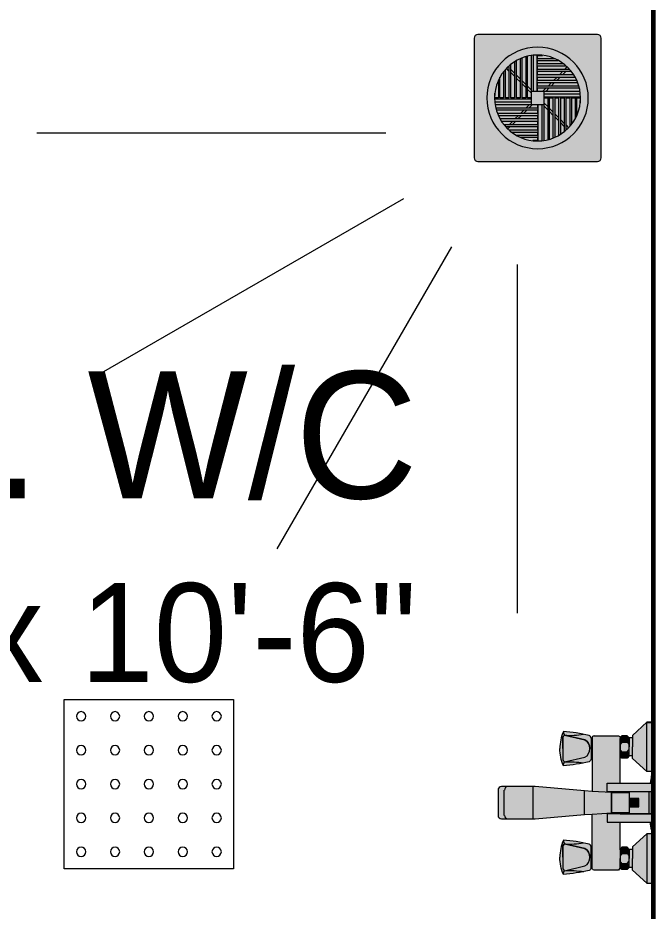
# Model space of a CAD drawing. Header units: feet. Extents: x 109753 to 150441, y 47761 to 75080.
# Drawn here: x 126800.03 to 126830.03, y 51316.98 to 51359.17 of the extents above; entities that cross this region are included whole.
import ezdxf

# ---------------------------------------------------------------- set-up
doc = ezdxf.new("R2010")
doc.units = ezdxf.units.FT
doc.header["$LTSCALE"] = 50
doc.header["$MEASUREMENT"] = 0
for name, color, linetype, lineweight in [('A-Furniture', 175, 'Continuous', 0), ('HATCH', 9, 'Continuous', 9), ('TEXT', 181, 'Continuous', 13), ('WALL', 1, 'Continuous', 60)]:
    doc.layers.add(name, color=color, linetype=linetype, lineweight=lineweight)
doc.layers.add('WC-OUTL', color=7, linetype='Continuous')
doc.styles.add('GL_Imperial', font='GOTHIC.TTF', dxfattribs={"height": 8})

# ---------------------------------------------------------------- blocks, each defined once
blk = doc.blocks.new('A$C5DD272C8')
at = {"lineweight": 0, "ltscale": 0.1}
blk.add_lwpolyline([(-100, 0), (100, 0), (100, 200), (-100, 200)], close=True, dxfattribs=at)
for centre in [(-80, 180), (-40, 180), (0, 180), (40, 180), (80, 180), (-80, 140), (-40, 140), (0, 140), (40, 140), (80, 140), (-80, 100), (-40, 100), (0, 100), (40, 100), (80, 100), (-80, 60), (-40, 60), (0, 60), (40, 60), (80, 60), (-80, 20), (-40, 20), (0, 20), (40, 20), (80, 20)]:
    blk.add_circle(centre, 5.516740148887038, dxfattribs=at)
blk = doc.blocks.new('*U868')
at = {"true_color": 0xffffff}
h = blk.add_hatch(color=7, dxfattribs=at)
h.dxf.hatch_style = 1
edge = h.paths.add_edge_path()
edge.add_arc((0.01500000000000412, 0.1787308047617842), 0.003999999999997783, 360, 450.0000000000255)
edge.add_line((0.01500000000000234, 0.1827308047617819), (-0.01500000000000057, 0.1827308047617819))
edge.add_arc((-0.01500000000000057, 0.1787308047617806), 0.004000000000001336, 89.99999999999999, 180)
edge.add_line((-0.0190000000000019, 0.1787308047617806), (-0.0190000000000019, 0.1717308047617827))
edge.add_line((-0.0190000000000019, 0.1717308047617827), (-0.01900000000000191, 0.138730804761785))
edge.add_line((-0.0190000000000019, 0.138730804761785), (-0.01399999999999935, 0.08073080476178518))
edge.add_line((-0.01399999999999935, 0.08073080476178518), (-0.01342927500625635, 0.07159920486187588))
edge.add_line((-0.01342927500625635, 0.07159920486187588), (-0.05226877448781053, 0.07159920486187588))
edge.add_line((-0.05226877448781053, 0.07159920486187588), (-0.05226877448781053, 0.07279920486187663))
edge.add_arc((-0.0526529850141273, 0.07695183644082348), 0.004170367700694897, 275.2860811276989, 335.1491048087267)
edge.add_arc((-0.2501090043728595, 0.1211980554366115), 0.2064304347192625, 347.1247052044846, 355.6663316093172)
edge.add_arc((-0.06577499855420044, 0.05284069863779806), 0.0569734820121592, 67.82246160016628, 88.68627154926153)
edge.add_arc((-0.06316255042141883, 0.05284069863781227), 0.05697348201214574, 91.31372845074412, 112.1775383998374)
edge.add_arc((0.1211714553972492, 0.1211980554365866), 0.2064304347192682, 184.3336683906758, 192.875294795509)
edge.add_arc((-0.07628456396149552, 0.0769518364408235), 0.00417036770069449, 204.8508951913279, 264.7139188723255)
edge.add_line((-0.07666877448781051, 0.07279920486187665), (-0.07666877448781051, 0.07159920486187589))
edge.add_arc((-0.07720448877352659, 0.06939920486187391), 0.002264285714288061, 76.31445317470578, 179.9999999999101)
edge.add_line((-0.07946877448781109, 0.06939920486187746), (-0.07946877448781109, 0.04039920486187755))
edge.add_line((-0.07946877448781109, 0.04039920486187754), (-0.07646877448781098, 0.0383992048618751))
edge.add_line((-0.07646877448781098, 0.03839920486187509), (-0.07906877448781202, 0.0363992048618762))
edge.add_line((-0.07906877448781202, 0.0363992048618762), (-0.07906877448781202, 0.03019920486187644))
edge.add_line((-0.07906877448781202, 0.03019920486187645), (-0.07646877448781098, 0.02799920486187803))
edge.add_line((-0.07646877448781098, 0.02799920486187803), (-0.07646877448781098, 0.02379920486187716))
edge.add_line((-0.07646877448781098, 0.02379920486187716), (-0.07946877448781109, 0.02379920486187716))
edge.add_line((-0.07946877448781109, 0.02379920486187716), (-0.09506877448781026, 0.006999204861877235))
edge.add_line((-0.09506877448781026, 0.006999204861877231), (-0.09506877448781026, -0.000400795138123286))
edge.add_line((-0.09506877448781026, -0.000400795138123286), (-0.03666877448781136, -0.0004007951381232932))
edge.add_line((-0.03666877448781136, -0.0004007951381232999), (-0.03666877448781136, 0.006999204861877217))
edge.add_line((-0.03666877448781136, 0.006999204861877217), (-0.05226877448781053, 0.02379920486187715))
edge.add_line((-0.05226877448781053, 0.02379920486187714), (-0.05526877448781065, 0.02379920486187714))
edge.add_line((-0.05526877448781065, 0.02379920486187714), (-0.05526877448781065, 0.02799920486187801))
edge.add_line((-0.05526877448781065, 0.02799920486187801), (-0.0526687744878096, 0.03019920486187644))
edge.add_line((-0.0526687744878096, 0.03019920486187644), (-0.0526687744878096, 0.0363992048618762))
edge.add_line((-0.0526687744878096, 0.0363992048618762), (-0.05526877448781065, 0.03839920486187509))
edge.add_line((-0.05526877448781065, 0.03839920486187509), (-0.02299999999999969, 0.03839920486187508))
edge.add_line((-0.02299999999999969, 0.03839920486187509), (-0.02299999999999969, 0.003135061508004355))
edge.add_line((-0.02299999999999969, 0.003135061508004355), (-0.03189999999999671, 0.001709094657176281))
edge.add_line((-0.03189999999999671, 0.00170909465717628), (-0.03190000000000026, 0))
edge.add_line((-0.03190000000000026, 0), (-0.02299999999999969, -1.089935651241215e-18))
edge.add_line((-0.02299999999999969, 0), (-0.02299999999999969, -0.0002691952382178897))
edge.add_line((-0.02299999999999969, -0.0002691952382178897), (-0.01300000000000168, -0.000269195238217891))
edge.add_line((-0.01300000000000168, -0.0002691952382178897), (-0.01300000000000168, 0))
edge.add_line((-0.01300000000000168, 0), (0.01300000000000168, -3.184081677783529e-18))
edge.add_line((0.01300000000000168, 0), (0.01300000000000168, -0.0002691952382178897))
edge.add_line((0.01300000000000168, -0.0002691952382178897), (0.02299999999999969, -0.000269195238217891))
edge.add_line((0.02299999999999969, -0.0002691952382178897), (0.02299999999999969, 0))
edge.add_line((0.02299999999999969, 0), (0.03190000000000026, -1.089935651241215e-18))
edge.add_line((0.03190000000000026, 0), (0.03190000000000026, 0.00170909465717628))
edge.add_line((0.03190000000000026, 0.00170909465717628), (0.02300000000000324, 0.003135061508004356))
edge.add_line((0.02300000000000324, 0.003135061508004355), (0.02299999999999969, 0.03839920486187509))
edge.add_line((0.02299999999999969, 0.03839920486187509), (0.05526877448781065, 0.03839920486187508))
edge.add_line((0.05526877448781065, 0.03839920486187509), (0.0526687744878096, 0.0363992048618762))
edge.add_line((0.0526687744878096, 0.0363992048618762), (0.0526687744878096, 0.03019920486187644))
edge.add_line((0.0526687744878096, 0.03019920486187644), (0.05526877448781065, 0.02799920486187801))
edge.add_line((0.05526877448781065, 0.02799920486187801), (0.05526877448781065, 0.02379920486187714))
edge.add_line((0.05526877448781065, 0.02379920486187714), (0.05226877448781053, 0.02379920486187714))
edge.add_line((0.05226877448781053, 0.02379920486187714), (0.03666877448781136, 0.006999204861877221))
edge.add_line((0.03666877448781136, 0.006999204861877217), (0.03666877448781136, -0.0004007951381232999))
edge.add_line((0.03666877448781136, -0.0004007951381232999), (0.09506877448781026, -0.0004007951381233071))
edge.add_line((0.09506877448781026, -0.0004007951381233138), (0.09506877448781026, 0.006999204861877203))
edge.add_line((0.09506877448781026, 0.006999204861877203), (0.07946877448781109, 0.02379920486187713))
edge.add_line((0.07946877448781109, 0.02379920486187713), (0.07646877448781098, 0.02379920486187713))
edge.add_line((0.07646877448781098, 0.02379920486187713), (0.07646877448781098, 0.027999204861878))
edge.add_line((0.07646877448781098, 0.027999204861878), (0.07906877448781202, 0.03019920486187642))
edge.add_line((0.07906877448781202, 0.03019920486187642), (0.07906877448781202, 0.03639920486187619))
edge.add_line((0.07906877448781202, 0.0363992048618762), (0.07646877448781098, 0.03839920486187509))
edge.add_line((0.07646877448781098, 0.03839920486187509), (0.07693122551218856, 0.03839920486187509))
edge.add_arc((0.07693122551218678, 0.04039920486187753), 0.002000000000002444, 270.0000000000509, 360)
edge.add_line((0.07893122551218923, 0.04039920486187753), (0.07893122551218923, 0.06939920486187745))
edge.add_arc((0.07666693979790473, 0.06939920486187388), 0.002264285714284497, 8.991362524503801e-11, 103.6855468252942)
edge.add_line((0.07613122551218865, 0.07159920486187586), (0.07613122551218865, 0.07279920486187662))
edge.add_arc((0.07574701498587544, 0.07695183644081992), 0.004170367700691032, 275.2860811276548, 335.1491048086073)
edge.add_arc((-0.1217090043728604, 0.1211980554366115), 0.2064304347192631, 347.1247052044815, 355.6663316093172)
edge.add_arc((0.06262500144579697, 0.0528406986378016), 0.05697348201215657, 67.82246160016332, 88.68627154925788)
edge.add_arc((0.06523744957858213, 0.05284069863780871), 0.05697348201214929, 91.31372845074408, 112.1775383998377)
edge.add_arc((0.2495714553972501, 0.1211980554365865), 0.2064304347192699, 184.3336683906757, 192.8752947955089)
edge.add_arc((0.05211543603850366, 0.07695183644082348), 0.00417036770069449, 204.8508951913279, 264.7139188723255)
edge.add_line((0.05173122551218867, 0.07279920486187663), (0.05173122551218867, 0.07159920486187588))
edge.add_line((0.05173122551218867, 0.07159920486187588), (0.01342927500625635, 0.07159920486187588))
edge.add_line((0.01342927500625635, 0.07159920486187588), (0.01399999999999935, 0.08073080476178518))
edge.add_line((0.01399999999999935, 0.08073080476178518), (0.01900000000000191, 0.138730804761785))
edge.add_line((0.0190000000000019, 0.138730804761785), (0.01900000000000191, 0.1717308047617827))
edge.add_line((0.0190000000000019, 0.1717308047617827), (0.0190000000000019, 0.1787308047617842))
h = blk.add_hatch(color=7, dxfattribs=at)
h.dxf.hatch_style = 1
h.paths.add_polyline_path([(-0.0190000000000019, 0.1417308047617851), (-0.0190000000000019, 0.1717308047617827), (-0.0190000000000019, 0.1787308047617806, -0.4142135623730951), (-0.01500000000000057, 0.1827308047617819), (0.01500000000000234, 0.1827308047617819, -0.4142135623730951), (0.0190000000000019, 0.1787308047617824), (0.0190000000000019, 0.1717308047617827), (0.0190000000000019, 0.1417308047617851)])
h = blk.add_hatch(color=7, dxfattribs=at)
h.dxf.hatch_style = 1
h.paths.add_polyline_path([(-0.04426877448781674, 0.1055992048618783, 0.1670183476526997), (-0.04866877448781182, 0.1041992048618781, 0.2568567655477818), (-0.0526687744878096, 0.1063992048618765), (-0.06446877448781052, 0.1063992048618765), (-0.07626877448781144, 0.1063992048618765, 0.2568567655478579), (-0.08026877448780922, 0.1041992048618781, 0.1670183476530517), (-0.08466877448780963, 0.1055992048618748, -0.09128786579812366), (-0.06446877448781052, 0.1097992048618757, -0.0912878657980792)])
h = blk.add_hatch(color=7, dxfattribs=at)
h.dxf.hatch_style = 1
h.paths.add_polyline_path([(-0.08148009717399823, 0.08188046880097304, -0.02900765583086687), (-0.08466877448780963, 0.1055992048618748, -0.1670183476530432), (-0.08026877448780922, 0.104199204861878, -0.05964251493586554)])
h = blk.add_hatch(color=7, dxfattribs=at)
h.dxf.hatch_style = 1
h.paths.add_polyline_path([(-0.04866877448781182, 0.104199204861878, -0.1670183476530478), (-0.0442687744878078, 0.1055992048618749, -0.02900765583087022), (-0.04745745180162247, 0.08188046880097039, -0.05964251493587269)])
h = blk.add_hatch(color=7, dxfattribs=at)
h.dxf.hatch_style = 1
h.paths.add_polyline_path([(0.05213122551218741, 0.1063992048618765, 0.2568567655478596), (0.04813122551218996, 0.1041992048618781, 0.1670183476530388), (0.04373122551218972, 0.1055992048618749, -0.09128786579812215), (0.0639312255121886, 0.1097992048618757, -0.09128786579812354), (0.08413122551219138, 0.1055992048618748, 0.1670183476530452), (0.07973122551218736, 0.104199204861878, 0.2568567655478489), (0.07573122551218975, 0.1063992048618765), (0.06393122551218866, 0.1063992048618765)])
h = blk.add_hatch(color=7, dxfattribs=at)
h.dxf.hatch_style = 1
h.paths.add_polyline_path([(0.04691990282600095, 0.081880468800973, -0.02900765583086692), (0.04373122551218955, 0.1055992048618748, -0.1670183476530409), (0.04813122551218996, 0.1041992048618782, -0.05964251493586611)])
h = blk.add_hatch(color=7, dxfattribs=at)
h.dxf.hatch_style = 1
h.paths.add_polyline_path([(0.07973122551218736, 0.104199204861878, -0.1670183476530474), (0.08413122551219138, 0.1055992048618749, -0.02900765583087022), (0.08094254819837671, 0.08188046880097037, -0.0596425149358727)])
h = blk.add_hatch(color=7, dxfattribs=at)
h.dxf.hatch_style = 1
h.paths.add_polyline_path([(-0.01342927500625635, 0.07159920486187588), (-0.01399999999999935, 0.08073080476178518), (0.01399999999999935, 0.08073080476178518), (0.01342927500625635, 0.07159920486187588), (0.01200000000000045, 0.0487308047617816), (-0.0119999999999969, 0.0487308047617816)])
h = blk.add_hatch(color=7, dxfattribs=at)
h.dxf.hatch_style = 1
h.paths.add_polyline_path([(-0.01342927500625635, 0.07159920486187588), (-0.0119999999999969, 0.04873080476178163), (-0.0119999999999969, 0.03839920486187509), (-0.01300000000000168, 0.03839920486187509), (-0.01300000000000168, 0.05373080476178416), (-0.02299999999999969, 0.05373080476178416), (-0.02299999999999969, 0.03839920486187509), (-0.05566877448780971, 0.03839920486187509), (-0.06586877448780726, 0.03839920486187509), (-0.07386877448780993, 0.03839920486187509), (-0.07646877448781098, 0.03839920486187509), (-0.07946877448781109, 0.04039920486187755), (-0.07946877448781109, 0.06939920486187645, -0.4860352724833427), (-0.07666877448781051, 0.07159920486187589), (-0.05226877448781053, 0.07159920486187588)])
h = blk.add_hatch(color=7, dxfattribs=at)
h.dxf.hatch_style = 1
h.paths.add_polyline_path([(0.05173122551218867, 0.07159920486187588), (0.07613122551218865, 0.07159920486187586, -0.4860352724833402), (0.07893122551218923, 0.06939920486187642), (0.07893122551218923, 0.04039920486187575, -0.4142135623730951), (0.07693122551218856, 0.03839920486187509), (0.07593122551218912, 0.03839920486187509), (0.06586877448781081, 0.03839920486187509), (0.05786877448781169, 0.03839920486187509), (0.05526877448781065, 0.03839920486187509), (0.02299999999999969, 0.03839920486187509), (0.02299999999999969, 0.05373080476178416), (0.01300000000000168, 0.05373080476178416), (0.01299999999999812, 0.03839920486187509), (0.01200000000000045, 0.03839920486187509), (0.01200000000000045, 0.04873080476178156), (0.01342927500625635, 0.07159920486187588)])
h = blk.add_hatch(color=7, dxfattribs=at)
h.dxf.hatch_style = 1
h.paths.add_polyline_path([(-0.01300000000000168, 0.004609094657176627), (-0.01300000000000168, 0.001709094657179833), (-0.01300000000000168, -0.0002691952382178897), (-0.02299999999999969, -0.0002691952382178897), (-0.02299999999999969, 0), (-0.02299999999999969, 0.003135061508004355), (-0.02299999999999969, 0.03839920486187509), (-0.02299999999999969, 0.05373080476178416), (-0.01300000000000168, 0.05373080476178416), (-0.01300000000000168, 0.03839920486187509)])
h = blk.add_hatch(color=7, dxfattribs=at)
h.dxf.hatch_style = 1
h.paths.add_polyline_path([(0.02300000000000324, 0.003135061508004355), (0.02299999999999969, -0.0002691952382178897), (0.01300000000000168, -0.0002691952382178897), (0.01300000000000168, 0), (0.01299999999999812, 0.004609094657176627), (0.01299999999999812, 0.03839920486187509), (0.01300000000000168, 0.05373080476178416), (0.02299999999999969, 0.05373080476178416), (0.02299999999999969, 0.03839920486187509)])
h = blk.add_hatch(color=7, dxfattribs=at)
h.dxf.hatch_style = 1
h.paths.add_polyline_path([(-0.07166877448780795, 0.03019920486187645), (-0.07386877448780993, 0.02799920486187803), (-0.07646877448781098, 0.02799920486187803), (-0.07906877448781202, 0.03019920486187645), (-0.07906877448781202, 0.0363992048618762), (-0.07646877448781098, 0.03839920486187509), (-0.07386877448780993, 0.03839920486187509), (-0.07166877448780795, 0.0363992048618762)])
h = blk.add_hatch(color=7, dxfattribs=at)
h.dxf.hatch_style = 1
h.paths.add_polyline_path([(-0.06006877448781012, 0.0363992048618762), (-0.05786877448781169, 0.03839920486187509), (-0.05526877448781065, 0.03839920486187509), (-0.0526687744878096, 0.0363992048618762), (-0.0526687744878096, 0.03019920486187644), (-0.05526877448781065, 0.02799920486187801), (-0.05786877448781169, 0.02799920486187801), (-0.06006877448781012, 0.03019920486187644)])
h = blk.add_hatch(color=7, dxfattribs=at)
h.dxf.hatch_style = 1
h.paths.add_polyline_path([(0.0526687744878096, 0.0363992048618762), (0.05526877448781065, 0.03839920486187509), (0.05786877448781169, 0.03839920486187509), (0.06006877448781367, 0.0363992048618762), (0.06006877448781367, 0.03019920486187644), (0.05786877448781169, 0.02799920486187801), (0.05526877448781065, 0.02799920486187801), (0.0526687744878096, 0.03019920486187644)])
h = blk.add_hatch(color=7, dxfattribs=at)
h.dxf.hatch_style = 1
h.paths.add_polyline_path([(0.0716687744878115, 0.0363992048618762), (0.07386877448780993, 0.03839920486187509), (0.07646877448781098, 0.03839920486187509), (0.07906877448781202, 0.0363992048618762), (0.07906877448781202, 0.03019920486187642), (0.07646877448781098, 0.027999204861878), (0.07386877448780993, 0.027999204861878), (0.0716687744878115, 0.03019920486187642)])
h = blk.add_hatch(color=7, dxfattribs=at)
h.dxf.hatch_style = 1
h.paths.add_polyline_path([(-0.06586877448780726, 0.02379920486187714), (-0.05526877448781065, 0.02379920486187714), (-0.05226877448781053, 0.02379920486187714), (-0.03666877448781136, 0.006999204861877217), (-0.09506877448781026, 0.006999204861877231), (-0.07946877448781109, 0.02379920486187716), (-0.07646877448781098, 0.02379920486187716)])
h = blk.add_hatch(color=7, dxfattribs=at)
h.dxf.hatch_style = 1
h.paths.add_polyline_path([(0.004999999999999005, 0.0277308047617808), (0.004999999999999005, 0.01659920486187616), (-0.004999999999999005, 0.01659920486187616), (-0.004999999999999005, 0.0277308047617808)])
h = blk.add_hatch(color=7, dxfattribs=at)
h.dxf.hatch_style = 1
h.paths.add_polyline_path([(0.03666877448781136, 0.006999204861877217), (0.05226877448781053, 0.02379920486187714), (0.05526877448781065, 0.02379920486187714), (0.06586877448781081, 0.02379920486187714), (0.07646877448781098, 0.02379920486187713), (0.07946877448781109, 0.02379920486187713), (0.09506877448781026, 0.006999204861877203)])
h = blk.add_hatch(color=7, dxfattribs=at)
h.dxf.hatch_style = 1
h.paths.add_polyline_path([(-0.02299999999999969, 0.001709094657179833), (-0.03189999999999671, 0.00170909465717628), (-0.02299999999999969, 0.003135061508004355)])
h = blk.add_hatch(color=7, dxfattribs=at)
h.dxf.hatch_style = 1
h.paths.add_polyline_path([(0.0129999999999999, 0.001709094657179833), (0, 0.00170909465717628), (-0.01300000000000168, 0.001709094657179833), (-0.01300000000000168, 0.004609094657176627), (0.01249999999999929, 0.004609094657176627), (0.01299999999999812, 0.004609094657176627)])
h = blk.add_hatch(color=7, dxfattribs=at)
h.dxf.hatch_style = 1
h.paths.add_polyline_path([(0.03190000000000026, 0.00170909465717628), (0.02300000000000146, 0.001709094657179833), (0.02300000000000324, 0.003135061508004355)])
at = {"color": 252, "lineweight": 5}
for p, q in [((0.01500000000000057, 0.175730804761784), (-0.01499999999999702, 0.175730804761784)), ((0.0190000000000019, 0.1417308047617851), (-0.0190000000000019, 0.1417308047617851)), ((-0.01399999999999935, 0.08073080476178518), (0.01399999999999935, 0.08073080476178518))]:
    blk.add_line(p, q, dxfattribs=at)
for p, q in [((-0.05226877448781053, 0.07159920486187588), (-0.01342927500625635, 0.07159920486187588)), ((0.05173122551218867, 0.07159920486187588), (0.01342927500625635, 0.07159920486187588)), ((-0.01300000000000168, 0.03839920486187509), (-0.0119999999999969, 0.03839920486187509)), ((0.01300000000000168, 0.03839920486187509), (0.01200000000000045, 0.03839920486187509))]:
    blk.add_line(p, q)
for points in [[(0.01342927500625635, 0.07159920486187588), (0.01399999999999935, 0.08073080476178518), (0.0190000000000019, 0.138730804761785), (0.0190000000000019, 0.1717308047617827), (0.0190000000000019, 0.1787308047617842, 0.4142135623730951), (0.01500000000000057, 0.1827308047617819), (-0.01499999999999702, 0.1827308047617819, 0.4142135623730951), (-0.0190000000000019, 0.1787308047617842)], [(-0.07666877448781051, 0.07279920486187665, -0.2673087120694622), (-0.08006877448780969, 0.0751992048618746, -0.03728714214834581), (-0.08466877448780963, 0.1055992048618748, -0.09128786579812315), (-0.06446877448781052, 0.1097992048618757, -2.642579898536293)], [(-0.05226877448781053, 0.07279920486187663, 0.2673087120694622), (-0.04886877448781135, 0.07519920486187459, 0.03728714214834581), (-0.04426877448780786, 0.1055992048618748, 0.09128786579812315), (-0.06446877448781052, 0.1097992048618757, 2.642579898536293)], [(0.05173122551218867, 0.07279920486187663, -0.2673087120694622), (0.04833122551218949, 0.07519920486187459, -0.03728714214834581), (0.04373122551218955, 0.1055992048618748, -0.09128786579812315), (0.06393122551218866, 0.1097992048618757, -2.642579898536293)], [(0.07613122551218865, 0.07279920486187662, 0.2673087120694622), (0.07953122551218783, 0.07519920486187458, 0.03728714214834581), (0.08413122551219132, 0.1055992048618748, 0.09128786579812315), (0.06393122551218866, 0.1097992048618757, 2.642579898536293)], [(-0.07646877448781098, 0.03839920486187509), (-0.07946877448781109, 0.04039920486187754), (-0.07946877448781109, 0.06939920486187746, -0.4860352724832037), (-0.07666877448781051, 0.07159920486187589)], [(0.07893122551218923, 0.06939920486187744), (0.07893122551218923, 0.04039920486187753, -0.4142135623730951), (0.07693122551219034, 0.03839920486187509), (0.07593122551218912, 0.03839920486187509)], [(0.07893122551218923, 0.06939920486187744, 0.4860352724832037), (0.07613122551218865, 0.07159920486187586)]]:
    blk.add_lwpolyline(points, format="xyb")
for points in [[(-0.0190000000000019, 0.1787308047617842), (-0.0190000000000019, 0.1717308047617827), (-0.0190000000000019, 0.138730804761785), (-0.01399999999999935, 0.08073080476178518), (-0.01342927500625635, 0.07159920486187588)], [(0.07593122551218912, 0.07159920486187586), (0.07613122551218865, 0.07159920486187586)], [(-0.07646877448781098, 0.02799920486187803), (-0.07906877448781202, 0.03019920486187645), (-0.07906877448781202, 0.0363992048618762), (-0.07646877448781098, 0.03839920486187509)], [(-0.05566877448780971, 0.03839920486187509), (-0.02299999999999969, 0.03839920486187509)], [(-0.05526877448781065, 0.02799920486187801), (-0.0526687744878096, 0.03019920486187644), (-0.0526687744878096, 0.0363992048618762), (-0.05526877448781065, 0.03839920486187509)], [(-0.02299999999999969, 0.03839920486187509), (-0.02299999999999969, 0.003135061508004355)], [(-0.01300000000000168, 0.004609094657176627), (-0.01300000000000168, 0.03839920486187509)], [(-0.004999999999999005, 0.0277308047617808), (-0.0119999999999969, 0.0277308047617808), (-0.0119999999999969, 0.03839920486187509)], [(0.01200000000000045, 0.03839920486187509), (0.01200000000000045, 0.0277308047617808), (0.004999999999999005, 0.0277308047617808)], [(0.01299999999999812, 0.004609094657176627), (0.01299999999999812, 0.03839920486187509)], [(0.02299999999999969, 0.03839920486187509), (0.02300000000000324, 0.003135061508004355)], [(0.02299999999999969, 0.03839920486187509), (0.05526877448781065, 0.03839920486187509)], [(0.05526877448781065, 0.02799920486187801), (0.0526687744878096, 0.03019920486187644), (0.0526687744878096, 0.0363992048618762), (0.05526877448781065, 0.03839920486187509)], [(0.05526877448781065, 0.03839920486187509), (0.06586877448781081, 0.03839920486187509)], [(0.07646877448781098, 0.03839920486187509), (0.06586877448781081, 0.03839920486187509)], [(0.07646877448781098, 0.027999204861878), (0.07906877448781202, 0.03019920486187642), (0.07906877448781202, 0.0363992048618762), (0.07646877448781098, 0.03839920486187509)], [(-0.09506877448781026, 0.006999204861877231), (-0.07946877448781109, 0.02379920486187716), (-0.07646877448781098, 0.02379920486187716)], [(-0.07646877448781098, 0.02379920486187716), (-0.07646877448781098, 0.02799920486187803)], [(-0.05526877448781065, 0.02379920486187714), (-0.05526877448781065, 0.02799920486187801)], [(-0.03666877448781136, 0.006999204861877217), (-0.05226877448781053, 0.02379920486187714), (-0.05526877448781065, 0.02379920486187714)], [(0.03666877448781136, 0.006999204861877217), (0.05226877448781053, 0.02379920486187714), (0.05526877448781065, 0.02379920486187714)], [(0.05526877448781065, 0.02379920486187714), (0.05526877448781065, 0.02799920486187801)], [(0.07646877448781098, 0.02379920486187713), (0.07646877448781098, 0.027999204861878)], [(0.09506877448781026, 0.006999204861877203), (0.07946877448781109, 0.02379920486187713), (0.07646877448781098, 0.02379920486187713)], [(-0.09506877448781026, 0.006999204861877231), (-0.09506877448781026, -0.000400795138123286)], [(-0.09506877448781026, -0.000400795138123286), (-0.03666877448781136, -0.0004007951381232999), (-0.03666877448781136, 0.006999204861877217)], [(-0.03189999999999671, 0.00170909465717628), (-0.02299999999999969, 0.003135061508004355)], [(-0.03189999999999671, 0.00170909465717628), (-0.03190000000000026, 0)], [(-0.02299999999999969, 0), (-0.03189999999999671, 0)], [(-0.02299999999999969, 0), (-0.02299999999999969, -0.0002691952382178897), (-0.01300000000000168, -0.0002691952382178897)], [(-0.01300000000000168, -0.0002691952382178897), (-0.01300000000000168, 0)], [(0.01300000000000168, 0), (-0.01300000000000168, 0)], [(0.01300000000000168, 0.004609094657176627), (0.01249999999999929, 0.004609094657176627)], [(0.02299999999999969, 0), (0.02299999999999969, -0.0002691952382178897), (0.01300000000000168, -0.0002691952382178897)], [(0.01300000000000168, -0.0002691952382178897), (0.01300000000000168, 0)], [(0.03190000000000026, 0.00170909465717628), (0.02299999999999969, 0.003135061508004355)], [(0.03190000000000026, 0), (0.02299999999999969, 0)], [(0.03190000000000026, 0.00170909465717628), (0.03190000000000026, 0)], [(0.09506877448781026, -0.0004007951381233138), (0.03666877448781136, -0.0004007951381232999), (0.03666877448781136, 0.006999204861877217)]]:
    blk.add_lwpolyline(points)
for points in [[(-0.08466877448780963, 0.1055992048618748, -0.1670183476530441), (-0.08026877448780922, 0.1041992048618781, -0.05964251493586055), (-0.08148009717399773, 0.0818804688009749, 3.293794018614598)], [(-0.06446877448781052, 0.1063992048618765), (-0.07626877448781144, 0.1063992048618765, 0.2568567655478775), (-0.08026877448780922, 0.1041992048618781), (-0.07466877448780807, 0.08019920486187716, 0.295314248301508), (-0.06446877448781052, 0.07439920486187647, 0.6952223100311603)], [(-0.06446877448781052, 0.1063992048618765), (-0.0526687744878096, 0.1063992048618765, -0.2568567655478775), (-0.04866877448781182, 0.1041992048618781), (-0.05426877448780942, 0.08019920486187715, -0.295314248301508), (-0.06446877448781052, 0.07439920486187647, -0.6952223100311603)], [(-0.04426877448780786, 0.1055992048618748, 0.1670183476530441), (-0.04866877448781182, 0.1041992048618781, 0.05964251493586055), (-0.04745745180162331, 0.08188046880097488, -3.293794018614598)], [(0.04373122551218955, 0.1055992048618748, -0.1670183476530441), (0.04813122551218996, 0.1041992048618781, -0.05964251493586055), (0.04691990282600145, 0.08188046880097488, 3.293794018614598)], [(0.06393122551218866, 0.1063992048618765), (0.05213122551218774, 0.1063992048618765, 0.2568567655478775), (0.04813122551218996, 0.1041992048618781), (0.05373122551219112, 0.08019920486187715, 0.295314248301508), (0.06393122551218866, 0.07439920486187644, 0.6952223100311603)], [(0.06393122551218866, 0.1063992048618765), (0.07573122551218958, 0.1063992048618765, -0.2568567655478775), (0.07973122551218736, 0.104199204861878), (0.07413122551218976, 0.08019920486187714, -0.295314248301508), (0.06393122551218866, 0.07439920486187644, -0.6952223100311603)], [(0.08413122551219132, 0.1055992048618748, 0.1670183476530441), (0.07973122551218736, 0.104199204861878, 0.05964251493586055), (0.08094254819837587, 0.08188046880097487, -3.293794018614598)]]:
    blk.add_lwpolyline(points, format="xyb", dxfattribs=at)
at = {"ltscale": 0.1}
for points in [[(-0.04866877448781182, 0.1041992048618781, 0.2568567655478408), (-0.0526687744878096, 0.1063992048618765), (-0.06446877448781052, 0.1063992048618765), (-0.07626877448781144, 0.1063992048618765, 0.2568567655478583), (-0.08026877448780922, 0.1041992048618781), (-0.07466877448780807, 0.08019920486187716, 0.295314248301507), (-0.06446877448781052, 0.07439920486187647, 0.2953142483015088), (-0.05426877448780942, 0.08019920486187715)], [(0.07573122551218958, 0.1063992048618765), (0.06393122551218866, 0.1063992048618765), (0.05213122551218774, 0.1063992048618765, 0.2568567655478595), (0.04813122551218996, 0.1041992048618781), (0.05373122551219112, 0.08019920486187715, 0.2953142483015203), (0.06393122551218866, 0.07439920486187644, 0.2953142483014967), (0.07413122551218976, 0.08019920486187714), (0.07973122551218736, 0.104199204861878, 0.2568567655478567)]]:
    blk.add_lwpolyline(points, format="xyb", close=True, dxfattribs=at)
at = {"color": 252, "lineweight": 5}
for points in [[(-0.07666877448781051, 0.07159920486187589), (-0.07666877448781051, 0.07279920486187665)], [(-0.05226877448781053, 0.07279920486187663), (-0.05226877448781053, 0.07159920486187588)], [(0.05173122551218867, 0.07279920486187663), (0.05173122551218867, 0.07159920486187588)], [(0.07613122551218865, 0.07159920486187586), (0.07613122551218865, 0.07279920486187662)], [(-0.0119999999999969, 0.0487308047617816), (0.01200000000000045, 0.0487308047617816)], [(-0.07646877448781098, 0.02799920486187803), (-0.06586877448780726, 0.02799920486187801)], [(-0.07646877448781098, 0.02379920486187716), (-0.06586877448780726, 0.02379920486187714)], [(-0.05526877448781065, 0.02799920486187801), (-0.06586877448780726, 0.02799920486187801)], [(-0.05526877448781065, 0.02379920486187714), (-0.06586877448780726, 0.02379920486187714)], [(-0.004999999999999005, 0.02759920486187895), (-0.004999999999999005, 0.01659920486187616), (0.004999999999999005, 0.01659920486187616), (0.004999999999999005, 0.02759920486187895)], [(0.05526877448781065, 0.02799920486187801), (0.06586877448781081, 0.02799920486187801)], [(0.05526877448781065, 0.02379920486187714), (0.06586877448781081, 0.02379920486187714)], [(0.07646877448781098, 0.027999204861878), (0.06586877448781081, 0.02799920486187801)], [(0.07646877448781098, 0.02379920486187713), (0.06586877448781081, 0.02379920486187714)], [(-0.03666877448781136, 0.006999204861877217), (-0.09506877448781026, 0.006999204861877231)], [(-0.02299999999999969, 0.001709094657179833), (-0.03189999999999671, 0.00170909465717628)], [(0.01249999999999929, 0.004609094657176627), (-0.01300000000000168, 0.004609094657176627)], [(0, 0.00170909465717628), (-0.01300000000000168, 0.001709094657179833)], [(0, 0.00170909465717628), (0.01300000000000168, 0.001709094657179833)], [(0.02299999999999969, 0.001709094657179833), (0.03190000000000026, 0.00170909465717628)], [(0.03666877448781136, 0.006999204861877217), (0.09506877448781026, 0.006999204861877203)]]:
    blk.add_lwpolyline(points, dxfattribs=at)
at = {"color": 7}
for points in [[(-0.07666877448781051, 0.07279920486187665), (-0.05226877448781053, 0.07279920486187663)], [(-0.01342927500625635, 0.07159920486187588), (-0.0119999999999969, 0.0487308047617816)], [(0.01200000000000045, 0.0487308047617816), (0.01342927500625635, 0.07159920486187588)], [(0.07613122551218865, 0.07279920486187662), (0.05173122551218867, 0.07279920486187663)], [(-0.01300000000000168, 0.03839920486187509), (-0.01300000000000168, 0.05373080476178416), (-0.02299999999999969, 0.05373080476178416), (-0.02299999999999969, 0.03839920486187509)], [(0.01299999999999812, 0.03839920486187509), (0.01300000000000168, 0.05373080476178416), (0.02299999999999969, 0.05373080476178416), (0.02299999999999969, 0.03839920486187509)], [(-0.0119999999999969, 0.03839920486187509), (-0.0119999999999969, 0.0487308047617816)], [(0.01200000000000045, 0.0487308047617816), (0.01200000000000045, 0.03839920486187509)], [(-0.07646877448781098, 0.03839920486187509), (-0.06586877448780726, 0.03839920486187509)], [(-0.05526877448781065, 0.03839920486187509), (-0.06586877448780726, 0.03839920486187509)], [(0.05526877448781065, 0.03839920486187509), (0.07593122551218912, 0.03839920486187509)], [(0.004999999999999005, 0.0277308047617808), (-0.004999999999999005, 0.0277308047617808)], [(-0.02299999999999969, 0.003135061508004355), (-0.02299999999999969, 0)], [(-0.01300000000000168, 0), (-0.01300000000000168, 0.004609094657176627)], [(0.01300000000000168, 0), (0.01299999999999812, 0.004609094657176627)], [(0.02300000000000324, 0.003135061508004355), (0.02299999999999969, 0)]]:
    blk.add_lwpolyline(points, dxfattribs=at)
for points in [[(-0.07666877448781051, 0.07159920486187589), (-0.05226877448781053, 0.07159920486187588, 0.2988246865718702)], [(0.07613122551218865, 0.07159920486187586), (0.05173122551218867, 0.07159920486187588, -0.2988246865718702)]]:
    blk.add_lwpolyline(points, format="xyb", dxfattribs=at)
at = {"ltscale": 0.1}
for points in [[(0.01200000000000045, 0.0487308047617816), (-0.0119999999999969, 0.0487308047617816), (-0.0119999999999969, 0.03839920486187509), (-0.01300000000000168, 0.03839920486187509), (-0.01300000000000168, 0.004609094657176627), (-0.01300000000000168, 0.001709094657179833), (0, 0.00170909465717628), (0.0129999999999999, 0.001709094657179833), (0.01299999999999812, 0.004609094657176627), (0.01299999999999812, 0.03839920486187509), (0.01200000000000045, 0.03839920486187509)], [(-0.06586877448780726, 0.03839920486187509), (-0.07386877448780993, 0.03839920486187509), (-0.07166877448780795, 0.0363992048618762), (-0.07166877448780795, 0.03019920486187645), (-0.07386877448780993, 0.02799920486187803), (-0.06586877448780726, 0.02799920486187801), (-0.05786877448781169, 0.02799920486187801), (-0.06006877448781012, 0.03019920486187644), (-0.06006877448781012, 0.0363992048618762), (-0.05786877448781169, 0.03839920486187509)], [(0.06586877448781081, 0.03839920486187509), (0.05786877448781169, 0.03839920486187509), (0.06006877448781367, 0.0363992048618762), (0.06006877448781367, 0.03019920486187644), (0.05786877448781169, 0.02799920486187801), (0.06586877448781081, 0.02799920486187801), (0.07386877448780993, 0.027999204861878), (0.0716687744878115, 0.03019920486187642), (0.0716687744878115, 0.0363992048618762), (0.07386877448780993, 0.03839920486187509)], [(0.004999999999999005, 0.0277308047617808), (-0.004999999999999005, 0.0277308047617808), (-0.004999999999999005, 0.01659920486187616), (0.004999999999999005, 0.01659920486187616)]]:
    blk.add_lwpolyline(points, close=True, dxfattribs=at)
at = {"color": 15, "lineweight": 9}
for points in [[(-0.07386877448780993, 0.03839920486187509), (-0.07166877448780795, 0.0363992048618762), (-0.07166877448780795, 0.03019920486187645), (-0.07386877448780993, 0.02799920486187803)], [(-0.07166877448780795, 0.0363992048618762), (-0.06886877448780737, 0.03839920486187509)], [(-0.06006877448781012, 0.0363992048618762), (-0.0628687744878107, 0.03839920486187509)], [(-0.05786877448781169, 0.03839920486187509), (-0.06006877448781012, 0.0363992048618762), (-0.06006877448781012, 0.03019920486187644), (-0.05786877448781169, 0.02799920486187801)], [(0.05786877448781169, 0.03839920486187509), (0.06006877448781367, 0.0363992048618762), (0.06006877448781367, 0.03019920486187644), (0.05786877448781169, 0.02799920486187801)], [(0.06006877448781367, 0.0363992048618762), (0.0628687744878107, 0.03839920486187509)], [(0.0716687744878115, 0.0363992048618762), (0.06886877448781092, 0.03839920486187509)], [(0.07386877448780993, 0.03839920486187509), (0.0716687744878115, 0.0363992048618762), (0.0716687744878115, 0.03019920486187642), (0.07386877448780993, 0.027999204861878)], [(-0.07166877448780795, 0.03019920486187645), (-0.06886877448780737, 0.02799920486187801)], [(-0.06006877448781012, 0.03019920486187644), (-0.0628687744878107, 0.02799920486187801)], [(0.06006877448781367, 0.03019920486187644), (0.0628687744878107, 0.02799920486187801)], [(0.0716687744878115, 0.03019920486187642), (0.06886877448781092, 0.02799920486187801)]]:
    blk.add_lwpolyline(points, dxfattribs=at)
at = {"color": 252, "lineweight": 5}
for centre, start, end in [((-0.01499999999999702, 0.1709999999999994), 90.00000000000001, 180.0000000000002), ((0.01500000000000057, 0.1709999999999994), 0, 90.00000000000001)]:
    blk.add_arc(centre, 0.003999999999999948, start, end, dxfattribs=at)
at = {"layer": 'WC-OUTL'}
blk.add_lwpolyline([(0.09506877448781026, 0.006999204861877203), (0.09506877448781026, -0.0004007951381233138)], dxfattribs=at)
blk = doc.blocks.new('A$C796B0317')
at = {"true_color": 0xcecdcb}
h = blk.add_hatch(color=254, dxfattribs=at)
h.dxf.hatch_style = 1
edge = h.paths.add_edge_path()
edge.add_line((-70.57974130725415, 1.455191522836685e-11), (70.57974130725779, -1.455191522836685e-11))
edge.add_arc((70.57974130727052, -4.420258692736752), 4.4202586927222, 1.6501644495292567e-10, 90.00000000016502, ccw=False)
edge.add_line((74.99999999999272, -4.420258692724019), (74.99999999999272, -145.5797413072869))
edge.add_arc((70.57974130727052, -145.5797413072742), 4.4202586927222, 269.999999999835, 359.999999999835, ccw=False)
edge.add_line((70.57974130725779, -149.9999999999964), (-70.57974130725415, -149.9999999999964))
edge.add_arc((-70.57974130726507, -145.579741307276), 4.420258692720381, 180.0000000001415, 270.0000000001415, ccw=False)
edge.add_line((-74.99999999998545, -145.5797413072869), (-74.99999999998545, -4.420258692724019))
edge.add_arc((-70.57974130725052, -4.420258692720381), 4.420258692734933, 90.00000000004718, 180.0000000000472, ccw=False)
edge = h.paths.add_edge_path(flags=16)
edge.add_arc((3.637978807091713e-12, -75.00000000000364), 59.86945301926738, 0, 360)
at = {"true_color": 0x646d72}
h = blk.add_hatch(color=251, dxfattribs=at)
h.dxf.hatch_style = 1
h.paths.add_polyline_path([(-59.86945301926374, -75.00000000000364, 1), (59.86945301927102, -75.00000000000364, 1)])
h.paths.add_polyline_path([(50.71198364244731, -75.00000000000364, -1), (-50.71198364244003, -75.00000000000364, -1)], flags=16)
h.paths.add_polyline_path([(3.637978807091713e-12, -50.21349638257379), (3.637978807091713e-12, -54.39864167660198), (-22.54916833463133, -54.39864167658959), (-26.76640671426867, -50.21349638257379)], flags=0)
h.paths.add_polyline_path([(3.637978807091713e-12, -56.81314977847796), (3.638866985511413e-12, -60.99829507251343), (-15.89890660210222, -60.99829507251343), (-20.11614498178096, -56.81314977847796)], flags=0)
h.paths.add_polyline_path([(-14.00170492746474, -75.00000000000364), (-14.00170492746475, -90.8989066021095), (-18.18685022152204, -95.11614498178825), (-18.18685022152204, -75.00000000000364)], flags=0)
h.paths.add_polyline_path([(-20.60135832340165, -75.00000000000364), (-20.60135832340165, -97.54916833462632), (-24.78650361745895, -101.7664067143051), (-24.78650361745895, -75.00000000000364)], flags=0)
h.paths.add_polyline_path([(-27.36198725659415, -75.00000000000364), (-27.36198725659415, -104.3616400183309), (-31.54713255059687, -108.5788783980061), (-31.54713255059686, -75.00000000000364)], flags=0)
h.paths.add_polyline_path([(15.89890660210584, -89.00170492749749), (20.11614498178825, -93.1868502215002), (3.637978807091713e-12, -93.1868502215002), (3.637978807091713e-12, -89.00170492749747)], flags=0)
h.paths.add_polyline_path([(22.54916833465178, -95.60135832341257), (26.76640671433416, -99.78650361743712), (3.637978807091713e-12, -99.78650361743712), (3.638866985511413e-12, -95.60135832341257)], flags=0)
h.paths.add_polyline_path([(29.36164001835278, -102.3619872566051), (33.57887839803517, -106.5471325506078), (3.637978807091713e-12, -106.5471325506078), (3.637978807091713e-12, -102.3619872566051)], flags=0)
at = {"true_color": 0xaaabad}
h = blk.add_hatch(color=253, dxfattribs=at)
h.dxf.hatch_style = 1
edge = h.paths.add_edge_path()
edge.add_arc((3.637978807091713e-12, -75.00000000000364), 50.71198364244367, 0, 360)
edge = h.paths.add_edge_path(flags=17)
edge.add_line((27.36198725660142, -32.3030804586524), (27.36198725660142, -75.00000000000364))
at = {"color": 252, "lineweight": 0}
for p, q in [((3.637978807091713e-12, -28.80481206152399), (3.637978807091713e-12, -24.61966676749216)), ((3.637978807091713e-12, -34.76059454768256), (3.637978807091713e-12, -30.57544925364709)), ((-35.84972327837022, -41.19930364554239), (-36.87244241791268, -40.18436737483717)), ((-32.27005938697039, -41.19930364554239), (-35.09628287616579, -38.39458765116069)), ((3.637978807091713e-12, -41.19930364554239), (3.637978807091713e-12, -37.01415835151056)), ((27.36198725660142, -45.63835998167997), (31.54713255060415, -41.42112160200486)), ((33.80069635449399, -39.15027672160068), (34.81563262517011, -38.12755758212006)), ((33.80069635449399, -42.72994061302961), (36.60541234882112, -39.90371712383785)), ((-29.36164001834914, -47.63801274340585), (-33.57887839802788, -43.45286744937766)), ((-25.7819761268911, -47.63801274340585), (-29.99921450656984, -43.45286744937766)), ((-22.54916833464449, -54.39864167657652), (-26.76640671426867, -50.21349638257379)), ((-18.96950444319009, -54.39864167657652), (-23.18674282286884, -50.21349638257379)), ((3.637978807091713e-12, -47.63801274340585), (3.637978807091713e-12, -43.45286744940313)), ((3.637978807091713e-12, -54.39864167660198), (3.637978807091713e-12, -50.21349638257379)), ((20.60135832340529, -52.45083166538825), (24.78650361746622, -48.23359328570223)), ((20.60135832340529, -56.03049555681719), (24.78650361746622, -51.81325717713116)), ((27.36198725660142, -49.21802387311254), (31.54713255060415, -45.0007854934338)), ((-15.89890660210222, -60.99829507251343), (-20.11614498178096, -56.81314977847796)), ((-12.31924271064418, -60.99829507251343), (-16.53648109032292, -56.81314977847796)), ((-9.573033293232584, -67.27602863315042), (-13.79027167291497, -63.09088333911495)), ((-5.993369401774544, -67.27602863315042), (-10.21060778145693, -63.09088333911495)), ((3.637978807091713e-12, -60.99829507251343), (3.637978807091713e-12, -56.81314977847796)), ((3.637978807091713e-12, -67.27602863315042), (3.637978807091713e-12, -63.09088333911495)), ((7.7239713668896, -65.42696670680016), (11.90911666089232, -61.20972832711414)), ((14.00170492746838, -59.10109339790506), (18.18685022152931, -54.88385501821904)), ((14.00170492746838, -62.6807572893631), (18.18685022152931, -58.46351890968072)), ((-7.723971366827755, -75.00000000000364), (-7.723971366827755, -67.27602863315042)), ((3.637978807091713e-12, -67.27602863315042), (7.7239713668896, -67.27602863315042)), ((7.7239713668896, -69.0066305982582), (11.90911666089232, -64.78939221857217)), ((-46.19518793845054, -75.00000000000364), (-50.38033323250784, -75.00000000000364)), ((-40.23940545232472, -75.00000000000364), (-44.4245507463238, -75.00000000000364)), ((-33.80069635443215, -75.00000000000364), (-37.98584164848944, -75.00000000000364)), ((-27.36198725659415, -75.00000000000364), (-31.54713255059687, -75.00000000000364)), ((-20.60135832340166, -75.00000000000364), (-24.78650361745895, -75.00000000000364)), ((-14.00170492746474, -75.00000000000364), (-18.18685022152204, -75.00000000000364)), ((-7.723971366827755, -75.00000000000364), (-11.90911666088505, -75.00000000000364)), ((-7.723971366827755, -80.99336940175272), (-11.90911666088505, -85.2106077814351)), ((3.637978807091713e-12, -82.7239713668605), (-7.723971366827755, -82.7239713668605)), ((3.637978807091713e-12, -82.7239713668605), (3.637978807091713e-12, -86.90911666089596)), ((5.99336940178182, -82.7239713668605), (10.21060778146057, -86.90911666089596)), ((7.7239713668896, -75.00000000000364), (7.723971366831393, -82.7239713668605)), ((7.7239713668896, -75.00000000000364), (11.90911666089232, -75.00000000000364)), ((9.57303329323986, -82.7239713668605), (13.79027167291861, -86.90911666089596)), ((14.00170492746838, -75.00000000000364), (18.18685022152931, -75.00000000000364)), ((20.60135832340529, -75.00000000000364), (24.78650361746622, -75.00000000000364)), ((27.36198725660142, -75.00000000000364), (31.54713255060051, -75.00000000000364)), ((33.80069635443579, -75.00000000000364), (37.98584164849308, -75.00000000000364)), ((40.23940545232836, -75.00000000000364), (44.42455074638565, -75.00000000000364)), ((46.19518793845418, -75.00000000000364), (50.38033323251148, -75.00000000000364)), ((-20.60135832340166, -93.96950444319737), (-24.78650361745895, -98.18674282287611)), ((-14.00170492746474, -87.31924271065145), (-18.18685022152204, -91.5364810903302)), ((-14.00170492746474, -90.89890660210949), (-18.18685022152204, -95.11614498178824)), ((-7.723971366827755, -84.57303329321076), (-11.90911666088505, -88.79027167289678)), ((3.637978807091713e-12, -89.00170492749749), (3.637978807091713e-12, -93.18685022150021)), ((12.31924271064781, -89.00170492749749), (16.5364810903302, -93.18685022150021)), ((15.89890660210585, -89.00170492749749), (20.11614498178824, -93.18685022150021)), ((-27.36198725659415, -100.781976126902), (-31.54713255059687, -104.9992145065771)), ((-27.36198725659415, -104.3616400183309), (-31.54713255059687, -108.5788783980061)), ((-20.60135832340166, -97.5491683346263), (-24.78650361745895, -101.766406714305)), ((3.637978807091713e-12, -95.60135832341257), (3.637978807091713e-12, -99.78650361743712)), ((3.637978807091713e-12, -102.3619872566051), (3.637978807091713e-12, -106.5471325506078)), ((18.96950444319373, -95.60135832341257), (23.18674282287611, -99.78650361743712)), ((22.54916833465177, -95.60135832341257), (26.76640671433415, -99.78650361743712)), ((25.78197612689473, -102.3619872566051), (29.99921450657712, -106.5471325506078)), ((29.36164001835277, -102.3619872566051), (33.57887839803516, -106.5471325506078)), ((-33.80069635443215, -107.2700593869777), (-36.60541234881748, -110.0962828761476)), ((-33.80069635443215, -110.8497232784066), (-34.81563262516647, -111.8724424178909)), ((3.637978807091713e-12, -108.8006963544649), (3.637978807091713e-12, -112.9858416485004)), ((3.637978807091713e-12, -115.2394054523284), (3.637978807091713e-12, -119.4245507463602)), ((32.27005938697766, -108.8006963544649), (35.09628287616943, -111.6054123488539)), ((35.8497232783775, -108.8006963544649), (36.87244241791996, -109.8156326251774)), ((3.637978807091713e-12, -121.1951879384833), (3.637978807091713e-12, -125.380333232486))]:
    blk.add_line(p, q, dxfattribs=at)
at = {"linetype": 'Continuous'}
blk.add_lwpolyline([(-70.57974130725415, 1.455191522836685e-11), (70.57974130725779, -1.455191522836685e-11, -0.414213562373095), (74.99999999999272, -4.420258692724019), (74.99999999999272, -145.5797413072869, -0.414213562373095), (70.57974130725779, -149.9999999999964), (-70.57974130725415, -149.9999999999964, -0.414213562373095), (-74.99999999998545, -145.5797413072869), (-74.99999999998545, -4.420258692724019, -0.414213562373095)], format="xyb", close=True, dxfattribs=at)
at = {"color": 252, "lineweight": 0}
for points in [[(3.637978807091713e-12, -30.57544925364709), (-24.45740329505497, -30.57544925364709)], [(-20.92151754248698, -28.80481206152399), (3.637978807091713e-12, -28.80481206152399)], [(3.637978807091713e-12, -24.61966676749216), (-5.790277051572048, -24.61966676749216)], [(0.8023668964415265, -24.29436429433554), (0.8023668964415265, -67.27602863315042)], [(4.987512190498819, -67.27602863315042), (4.987512190498819, -24.53387267580911)], [(7.7239713668896, -24.87968923405788), (7.7239713668896, -75.00000000000364)], [(11.90911666089232, -75.00000000000364), (11.90911666089232, -25.70620500195582)], [(14.00170492746838, -26.2592824829735), (14.00170492746838, -75.00000000000364)], [(18.18685022152931, -75.00000000000364), (18.18685022152931, -27.66139245845625)], [(20.60135832340529, -28.66114675369681), (20.60135832340529, -75.00000000000364)], [(24.78650361746622, -75.00000000000364), (24.78650361746622, -30.75822648928806)], [(-37.8050024587501, -41.19930364554239), (3.637978807091713e-12, -41.19930364554239)], [(3.637978807091713e-12, -37.01415835151056), (-33.59733797798981, -37.01415835151056)], [(-30.86252636762583, -34.76059454768256), (3.637978807091713e-12, -34.76059454768256)], [(27.36198725660142, -32.3030804586524), (27.36198725660142, -75.00000000000364)], [(31.54713255060051, -75.00000000000364), (31.54713255060415, -35.29504171031294)], [(33.80069635449399, -37.19499754128265), (33.80069635443579, -75.00000000000364)], [(37.98584164849308, -75.00000000000364), (37.98584164849672, -41.40266202201383)], [(3.637978807091713e-12, -50.21349638257379), (-44.24177351074468, -50.21349638257379)], [(-42.69691954135487, -47.63801274340585), (3.637978807091713e-12, -47.63801274340585)], [(3.637978807091713e-12, -43.45286744940313), (-39.70495828968706, -43.45286744937766)], [(40.23940545232836, -44.13747363235234), (40.23940545232836, -75.00000000000364)], [(44.42455074638565, -75.00000000000364), (44.42455074638565, -50.54259670497777)], [(3.637978807091713e-12, -63.09088333911495), (-49.29379499804782, -63.09088333911495)], [(-48.74071751703377, -60.99829507251343), (3.637978807091713e-12, -60.99829507251343)], [(3.637978807091713e-12, -56.81314977847796), (-47.33860754151829, -56.81314977847796)], [(-46.33885324631046, -54.39864167657652), (3.637978807091713e-12, -54.39864167660198)], [(46.19518793845418, -54.07848245751302), (46.19518793845418, -75.00000000000364)], [(-7.723971366827755, -70.0124878095412), (-50.46612732416907, -70.0124878095412)], [(-50.12031076597486, -67.27602863315042), (3.637978807091713e-12, -67.27602863315042)], [(-50.705635705639, -74.19763310356575), (-7.723971366827755, -74.19763310356575)], [(-50.38033323250784, -75.00000000000364), (-50.38033323250784, -80.79027705160479)], [(-46.19518793845054, -95.9215175424979), (-46.19518793845054, -75.00000000000364)], [(-44.4245507463238, -75.00000000000364), (-44.4245507463238, -99.45740329503678)], [(-40.23940545232472, -105.8625263676586), (-40.23940545232472, -75.00000000000364)], [(-37.98584164848944, -75.00000000000364), (-37.98584164848944, -108.5973379779971)], [(-33.80069635443215, -112.8050024587283), (-33.80069635443215, -75.00000000000364)], [(-31.54713255059687, -75.00000000000364), (-31.54713255059687, -114.704958289698)], [(-27.36198725659415, -117.6969195413621), (-27.36198725659415, -75.00000000000364)], [(-24.78650361745895, -75.00000000000364), (-24.78650361745895, -119.2417735107229)], [(-20.60135832340166, -121.3388532462886), (-20.60135832340166, -75.00000000000364)], [(-18.18685022152204, -75.00000000000364), (-18.18685022152204, -122.338607541551)], [(-14.00170492746474, -123.7407175170374), (-14.00170492746474, -75.00000000000364)], [(-11.90911666088505, -75.00000000000364), (-11.90911666088505, -124.2937949980587)], [(-7.723971366827755, -125.1203107659567), (-7.723971366827755, -75.00000000000364)], [(-4.987512190436973, -82.7239713668605), (-4.987512190436973, -125.4661273242018)], [(-0.8023668964342505, -125.7056357056717), (-0.8023668964342505, -82.7239713668605)], [(50.1203107659785, -82.7239713668605), (3.637978807091713e-12, -82.7239713668605)], [(50.70563570564264, -75.80236689644516), (7.7239713668896, -75.80236689644516)], [(7.723971366831393, -79.98751219047335), (50.4661273241727, -79.98751219047335)], [(3.637978807091713e-12, -86.90911666089596), (49.29379499805145, -86.90911666089596)], [(48.74071751703741, -89.00170492749749), (3.637978807091713e-12, -89.00170492749749)], [(3.637978807091713e-12, -93.18685022150021), (47.33860754152192, -93.18685022150021)], [(46.3388532463141, -95.60135832341257), (3.637978807091713e-12, -95.60135832341257)], [(3.637978807091713e-12, -99.78650361743712), (44.24177351075195, -99.78650361743712)], [(42.69691954135851, -102.3619872566051), (3.637978807091713e-12, -102.3619872566051)], [(3.637978807091713e-12, -106.5471325506078), (39.70495828969069, -106.5471325506078)], [(37.80500245875737, -108.8006963544649), (3.637978807091713e-12, -108.8006963544649)], [(3.637978807091713e-12, -112.9858416485004), (33.59733797799709, -112.9858416485004)], [(30.86252636768768, -115.2394054523284), (3.637978807091713e-12, -115.2394054523284)], [(3.637978807091713e-12, -119.4245507463602), (24.45740329506225, -119.4245507463602)], [(20.92151754249426, -121.1951879384833), (3.637978807091713e-12, -121.1951879384833)], [(3.637978807091713e-12, -125.380333232486), (5.790277051575686, -125.380333232486)]]:
    blk.add_lwpolyline(points, dxfattribs=at)
at = {"color": 252, "lineweight": 5}
blk.add_lwpolyline([(50.38033323251148, -75.00000000000364), (50.38033323251148, -69.20972294840612)], dxfattribs=at)
for radius in [59.86945301926738, 50.71198364244367]:
    blk.add_circle((3.637978807091713e-12, -75.00000000000364), radius, dxfattribs=at)

msp = doc.modelspace()

# ---------------------------------------------------------------- linework, layer by layer
at = {"layer": 'HATCH'}
for p, q in [((126817.4032013571, 51353.7247611416), (126800.9249121436, 51353.7247611416)), ((126818.2338438536, 51350.62476114156), (126803.9632267838, 51342.38561653487)), ((126820.5032013571, 51348.35540363811), (126812.2640567503, 51334.08478656838)), ((126823.6032013571, 51347.52476114158), (126823.6032013571, 51331.04647192814))]:
    msp.add_line(p, q, dxfattribs=at)
at = {"layer": 'WALL'}
msp.add_lwpolyline([(126770.0296379852, 51393.02433463001), (126830.0296379851, 51393.02433462998), (126830.0296379852, 51262.96526163032)], dxfattribs=at)

# ---------------------------------------------------------------- block references
at = {"layer": 'A-Furniture', "ltscale": 0.1, "xscale": -0.04000000000001476, "yscale": 0.04000000000001476, "zscale": 0.04000000000001475, "rotation": 270}
msp.add_blockref('A$C796B0317', (126827.5731820297, 51355.38813330534), dxfattribs=at)
at = {"layer": 'A-Furniture', "rotation": 90}
for name, p, xscale, yscale, zscale in [('A$C5DD272C8', (126810.2175420509, 51322.97830908665), -0.04000000000001496, 0.04000000000001496, 0.04000000000001475), ('*U868', (126830.0136061797, 51322.09729802531), 40.00000000001496, 40.00000000001496, 40.00000000001496)]:
    msp.add_blockref(name, p, dxfattribs=dict(at, xscale=xscale, yscale=yscale, zscale=zscale))

# ---------------------------------------------------------------- texts
at = {"layer": 'TEXT', "insert": (126779.0903154945, 51342.47282416113), "char_height": 8, "width": 44.94196452933151, "attachment_point": 1, "style": 'GL_Imperial'}
msp.add_mtext('\\pi4.61782;{\\H0.75x;ATT. W/C\\P\\pi4.86862;\\H0.77778x;5\'-0" x 10\'-6"}', dxfattribs=at)

doc.saveas('drawing.dxf')
